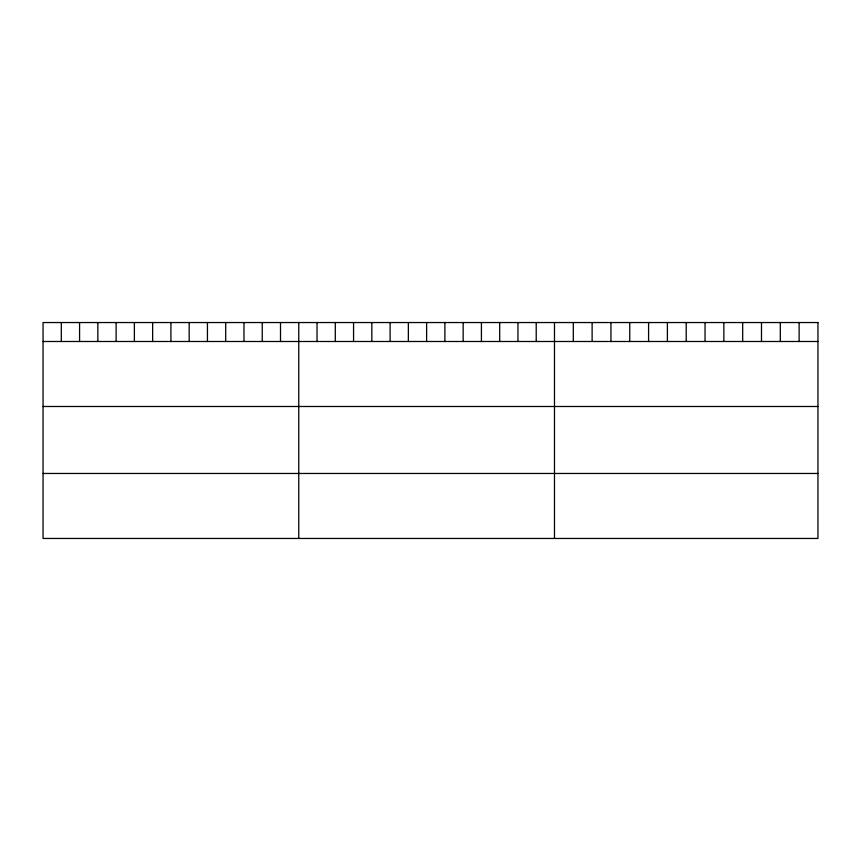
<?xml version="1.0" encoding="UTF-8"?>
<svg xmlns="http://www.w3.org/2000/svg" width="861" height="861" viewBox="0 0 861 861"><rect width="100%" height="100%" fill="white"/><g stroke="black" fill="none" stroke-linecap="round" stroke-linejoin="round"><path stroke-width="1.29" d="M43.05 341.494L817.95 341.494M43.05 406.489L817.95 406.489M43.05 473.464L817.95 473.464M799.126 322.541L799.126 341.494M780.314 322.541L780.314 341.494M761.49 322.541L761.49 341.494M742.677 322.541L742.677 341.494M723.853 322.541L723.853 341.494M705.041 322.541L705.041 341.494M686.217 322.541L686.217 341.494M667.393 322.541L667.393 341.494M648.581 322.541L648.581 341.494M629.757 322.541L629.757 341.494M610.944 322.541L610.944 341.494M592.12 322.541L592.12 341.494M573.308 322.541L573.308 341.494M554.484 322.541L554.484 538.459M536.22 322.541L536.22 341.494M517.956 322.541L517.956 341.494M499.692 322.541L499.692 341.494M481.417 322.541L481.417 341.494M463.153 322.541L463.153 341.494M444.889 322.541L444.889 341.494M426.625 322.541L426.625 341.494M408.362 322.541L408.362 341.494M390.098 322.541L390.098 341.494M371.834 322.541L371.834 341.494M353.559 322.541L353.559 341.494M335.295 322.541L335.295 341.494M317.031 322.541L317.031 341.494M298.767 322.541L298.767 538.459M280.503 322.541L280.503 341.494M262.239 322.541L262.239 341.494M243.975 322.541L243.975 341.494M225.7 322.541L225.7 341.494M207.436 322.541L207.436 341.494M189.172 322.541L189.172 341.494M170.909 322.541L170.909 341.494M152.645 322.541L152.645 341.494M134.381 322.541L134.381 341.494M116.117 322.541L116.117 341.494M97.842 322.541L97.842 341.494M79.578 322.541L79.578 341.494M61.314 322.541L61.314 341.494M817.95 322.541L43.05 322.541L43.05 538.459L817.95 538.459L817.95 322.541"/></g></svg>
